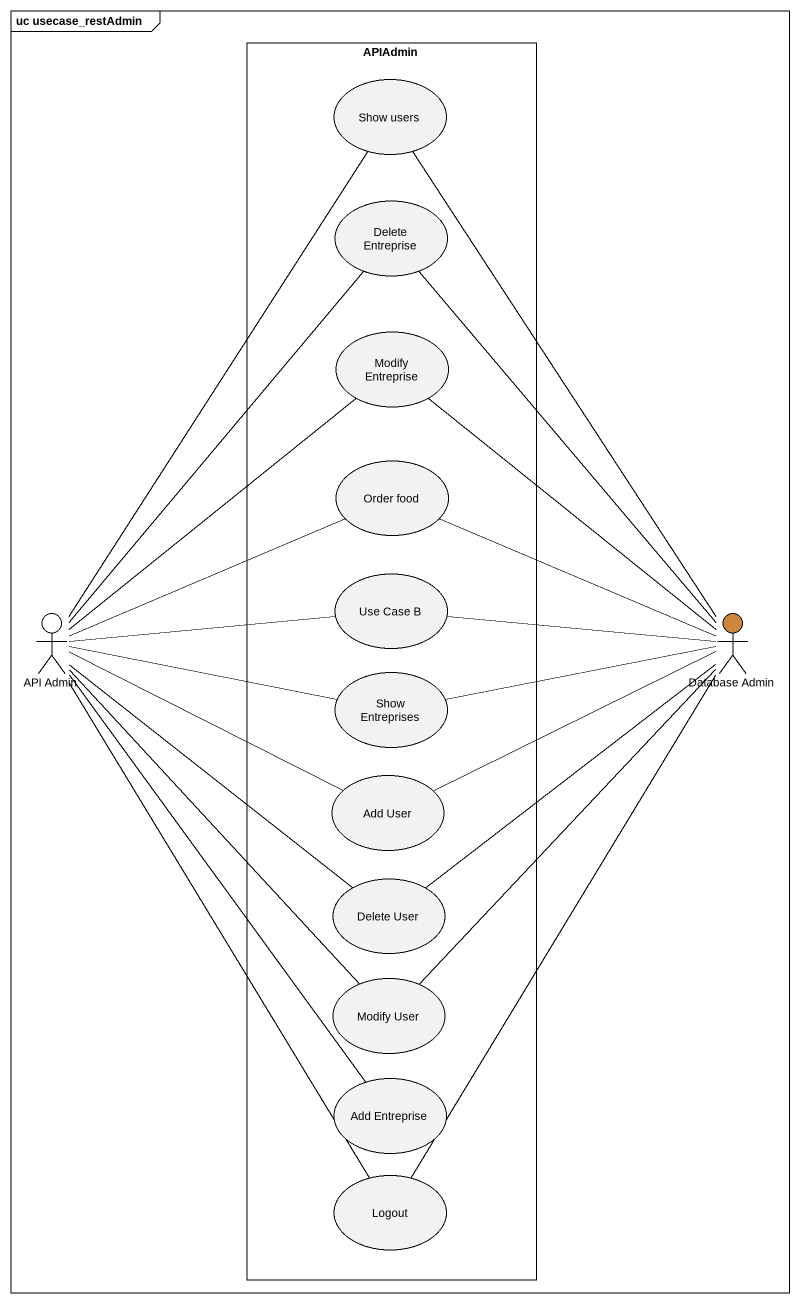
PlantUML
@startuml
mainframe uc usecase_restAdmin
rectangle APIAdmin {
  usecase "Show users" as Show_users
  usecase "Delete Entreprise" as Delete_Entreprise
  usecase "Modify Entreprise" as Modify_Entreprise
  usecase "Order food" as Order_food
  usecase "Use Case B" as Use_Case_B
  usecase "Show Entreprises" as Show_Entreprises
  usecase "Add User" as Add_User
  usecase "Delete User" as Delete_User
  usecase "Modify User" as Modify_User
  usecase "Add Entreprise" as Add_Entreprise
  usecase Logout
}
actor "API Admin" as API_Admin
actor "Database Admin" as Database_Admin #CD853F
Show_users -- Database_Admin
Delete_Entreprise -- Database_Admin
Modify_Entreprise -- Database_Admin
Order_food -right- Database_Admin
Use_Case_B -right- Database_Admin
API_Admin -up- Show_users
API_Admin -up- Delete_Entreprise
API_Admin -up- Modify_Entreprise
API_Admin -right- Order_food
API_Admin -right- Use_Case_B
API_Admin -right- Show_Entreprises
API_Admin -right- Add_User
API_Admin -- Delete_User
API_Admin -- Modify_User
API_Admin -- Add_Entreprise
API_Admin -- Logout
Show_Entreprises -right- Database_Admin
Add_User -right- Database_Admin
Delete_User -up- Database_Admin
Modify_User -up- Database_Admin
Logout -up- Database_Admin
@enduml
